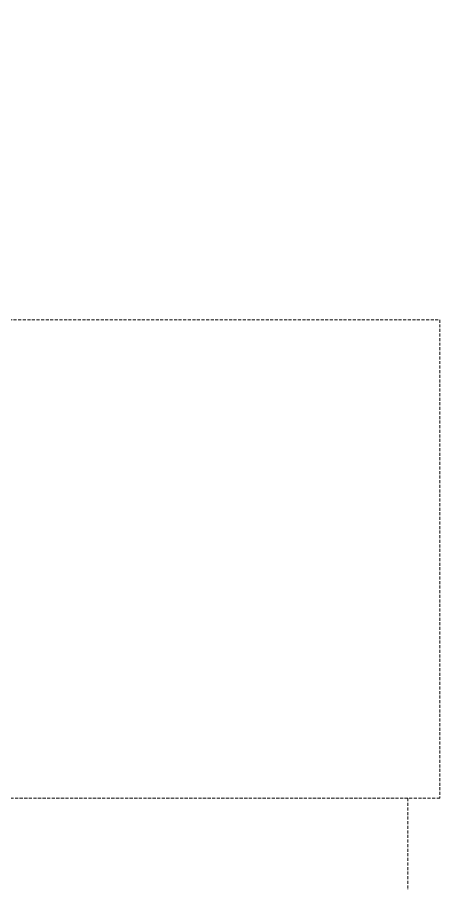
# Model space of a CAD drawing. Header units: inches. Extents: x -4101 to -1777, y 9773 to 12272.
# Drawn here: x -2972.2 to -2945.7, y 11904.2 to 11958.5 of the extents above; entities that cross this region are included whole.
import ezdxf

# ---------------------------------------------------------------- set-up
doc = ezdxf.new("R2010")
doc.units = ezdxf.units.IN
doc.header["$MEASUREMENT"] = 0
doc.linetypes.add('Hidden', pattern=[0.28125, 0.1875, -0.09375])
for name, color, linetype, lineweight in [('0-1', 7, 'Continuous', 5), ('0-2', 8, 'Continuous', 9), ('A-DOOR-1', 10, 'Continuous', 30), ('A-DOOR-2', 7, 'Continuous', 9), ('A-DOOR-FRAM-1', 10, 'Continuous', 30), ('P-SANR-FIXT-1', 7, 'Hidden', 9)]:
    doc.layers.add(name, color=color, linetype=linetype, lineweight=lineweight)

# ---------------------------------------------------------------- blocks, each defined once
blk = doc.blocks.new('Plbg-Sink Wall Mounted-UH - Sink-403447-BACKGROUND - BASEMENT')
at = {"layer": 'P-SANR-FIXT-1'}
for p, q in [((-15, -58), (-15, -10)), ((15, -10), (15, -58)), ((15, -58), (-15, -58))]:
    blk.add_line(p, q, dxfattribs=at)
blk = doc.blocks.new('Plbg-Toilet Wall Mount FV-UH - _ALL_ADA-2016927-BACKGROUND - BASEMENT')
at = {"layer": 'P-SANR-FIXT-1'}
for p, q in [((42, -56), (42, 0)), ((-18, -56), (42, -56))]:
    blk.add_line(p, q, dxfattribs=at)
blk = doc.blocks.new('HOLLOW METAL - HM - METAL LEAF - 3-0 x 7-0-2402967-BACKGROUND - BASEMENT')
at = {"layer": 'A-DOOR-1'}
for p, q in [((16.25, -4.375), (18, -4.375)), ((16.25, -40.375), (16.25, -4.375)), ((18, -4.375), (18, -40.375)), ((18, -40.375), (16.25, -40.375))]:
    blk.add_line(p, q, dxfattribs=at)
at = {"layer": 'A-DOOR-2'}
blk.add_arc((18, -4.375), 36, 180, 270, dxfattribs=at)
at = {"layer": 'A-DOOR-FRAM-1'}
for p, q in [((-20, 1.375), (-18, 1.375)), ((-20, -4.375), (-20, 1.375)), ((-18, 1.375), (-18, -0.5625)), ((18, 1.375), (20, 1.375)), ((18, -0.5625), (18, 1.375)), ((20, 1.375), (20, -4.375)), ((-18, -0.5625), (-17.375, -0.5625)), ((-17.375, -0.5625), (-17.375, -2.4375)), ((17.375, -0.5625), (18, -0.5625)), ((17.375, -2.4375), (17.375, -0.5625)), ((-18, -2.4375), (-18, -4.375)), ((-17.375, -2.4375), (-18, -2.4375)), ((18, -2.4375), (17.375, -2.4375)), ((18, -4.375), (18, -2.4375)), ((-18, -4.375), (-20, -4.375)), ((20, -4.375), (18, -4.375))]:
    blk.add_line(p, q, dxfattribs=at)
blk = doc.blocks.new('CTR - 1st Phase - Common Walls_rvt-1-BACKGROUND - BASEMENT')
at = {"layer": '0-2'}
for name, p, rotation in [('HOLLOW METAL - HM - METAL LEAF - 3-0 x 7-0-2402967-BACKGROUND - BASEMENT', (-3007.574, 11976.002), 90), ('Plbg-Sink Wall Mounted-UH - Sink-403447-BACKGROUND - BASEMENT', (-3003.699, 11924.564), 89.99999999999855), ('Plbg-Toilet Wall Mount FV-UH - _ALL_ADA-2016927-BACKGROUND - BASEMENT', (-3003.699, 11867.564), 89.99999999999834)]:
    blk.add_blockref(name, p, dxfattribs=dict(at, rotation=rotation))

msp = doc.modelspace()

# ---------------------------------------------------------------- block references
at = {"layer": '0-1'}
msp.add_blockref('CTR - 1st Phase - Common Walls_rvt-1-BACKGROUND - BASEMENT', (0, 0), dxfattribs=at)

doc.saveas('drawing.dxf')
